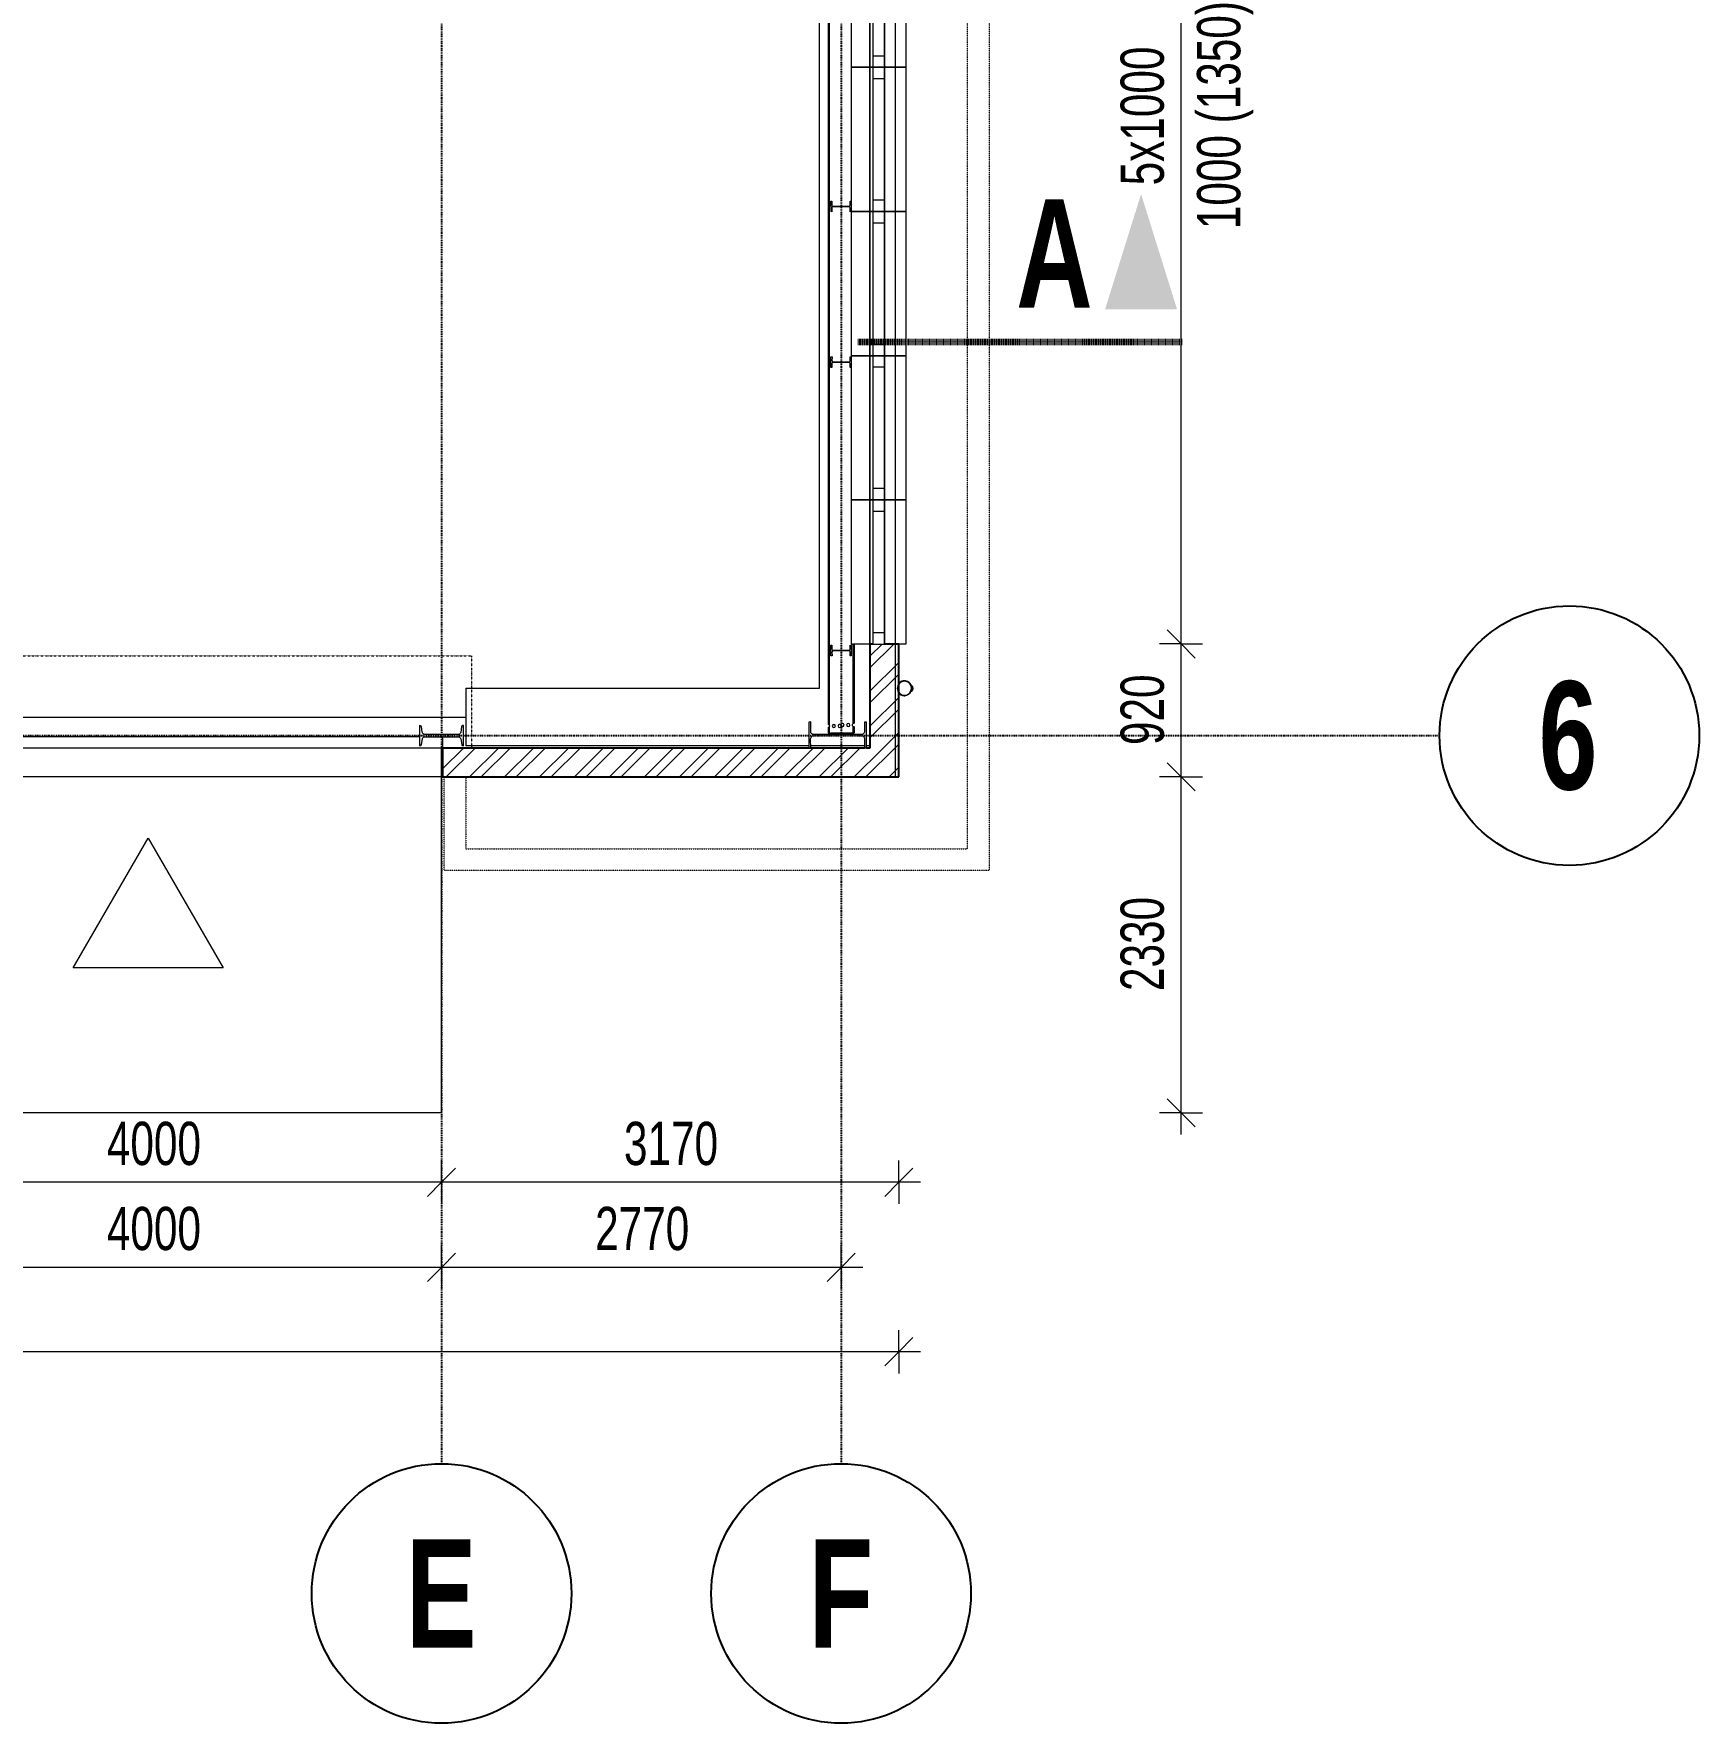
# Model space of a CAD drawing. Header units: millimetres. Extents: x 175370 to 209523, y 3478 to 159868.
# Drawn here: x 194161 to 205708, y 118851 to 130568 of the extents above; entities that cross this region are included whole.
import ezdxf

# ---------------------------------------------------------------- set-up
doc = ezdxf.new("R2010")
doc.units = ezdxf.units.MM
for name, pattern in [('1_Čerchovaná 1_0mm', [2.4, 1.2, -0.6, 0, -0.6]), ('1_Čerchovaná 4_0mm', [8, 4, -2, 0, -2]), ('1_Čerchovaná 6_0mm', [12, 6, -3, 0, -3]), ('3_Čárkovaná 1_0mm', [2, 1, -1])]:
    doc.linetypes.add(name, pattern=pattern)
for name, color, linetype, lineweight in [('A-ANNO-DIMS', 7, 'Continuous', 9), ('A-ANNO-DIMS-150', 7, 'Continuous', 9), ('A-DETL-MBND', 7, '3_Čárkovaná 1_0mm', 9), ('A-DETL-THIN', 7, 'Continuous', 9), ('A-DOOR', 7, 'Continuous', 9), ('A-DOOR-HDLN', 7, '1_Čerchovaná 1_0mm', 18), ('A-FLOR', 7, 'Continuous', 9), ('A-FLOR-LEVL', 7, 'Continuous', 9), ('A-GENM', 7, 'Continuous', 9), ('A-GLAZ', 7, 'Continuous', 9), ('A-GLAZ-SILL', 7, 'Continuous', 9), ('A-WALL', 7, 'Continuous', 9), ('A-WALL-1', 7, 'Continuous', 25), ('G-ANNO-SYMB', 7, 'Continuous', 9), ('G-ANNO-SYMB-1', 7, '1_Čerchovaná 4_0mm', 100), ('G-ANNO-SYMB-2', 7, 'Continuous', 18), ('S-BEAM', 7, 'Continuous', 9), ('S-COLS', 7, 'Continuous', 9)]:
    doc.layers.add(name, color=color, linetype=linetype, lineweight=lineweight)
for name, color, linetype, lineweight, true_color in [('A-GENM-1', 251, 'Continuous', 9, 0x646464), ('A-WALL-PATT-1', 8, 'Continuous', 9, 0x808080), ('S-GRID-1', 8, '1_Čerchovaná 6_0mm', 25, 0x808080), ('S-GRID-IDEN', 8, 'Continuous', 25, 0x808080), ('S-GRID-IDEN-1', 8, 'Continuous', 9, 0x808080)]:
    doc.layers.add(name, color=color, linetype=linetype, lineweight=lineweight, true_color=true_color)
doc.styles.add('Arial', font='arial.ttf', dxfattribs={"width": 0.7, "height": 300})
doc.styles.add('Arial_B', font='arialbd.ttf', dxfattribs={"width": 0.7, "height": 750})
doc.dimstyles.new('Vnitřní_-_průhledné', dxfattribs={"dimscale": 304.8, "dimtxt": 306.07782, "dimasz": 0.639764, "dimexe": 0.492126, "dimexo": 0.0625, "dimgap": 0.098425, "dimtad": 1, "dimdec": 0, "dimrnd": 5, "dimzin": 0, "dimdsep": 46, "dimtxsty": 'Arial', "dimblk1": 'OBLIQUE', "dimblk2": 'OBLIQUE', "dimsah": 1, "dimcen": 0.09, "dimdle": 0.492126, "dimazin": 0, "dimtfac": 1, "dimtdec": 4, "dimtix": 1, "dimtmove": 0, "dimatfit": 3, "dimfxl": 0.492126, "dimfxlon": 1, "dimtvp": 1, "dimtolj": 1, "dimtzin": 0, "dimarcsym": 2})
doc.dimstyles.new('Vnitřní_-_průhledné_1', dxfattribs={"dimscale": 304.8, "dimtxt": 306.07782, "dimasz": 0.639764, "dimexe": 0.492126, "dimexo": 0.0625, "dimgap": 0.098425, "dimtad": 1, "dimdec": 0, "dimrnd": 5, "dimzin": 0, "dimdsep": 46, "dimtxsty": 'Arial', "dimblk1": 'OBLIQUE', "dimblk2": 'OBLIQUE', "dimsah": 1, "dimcen": 0.09, "dimdle": 0.492126, "dimazin": 0, "dimtfac": 1, "dimtdec": 4, "dimtix": 1, "dimtmove": 2, "dimatfit": 3, "dimfxl": 0.492126, "dimfxlon": 1, "dimtvp": 1, "dimtolj": 1, "dimtzin": 0, "dimarcsym": 2})
pattern_1 = [(45.00036, (0, 0), (-121.23422, 121.2327), []), (45.00036, (80.82, 0.0005), (-121.23422, 121.2327), [])]

# ---------------------------------------------------------------- blocks, each defined once
blk = doc.blocks.new('Sloup IPE - 388046-1NP')
at = {"layer": 'S-COLS'}
for p, q in [((235824, 5016), (235731, 4862)), ((235802, 4954), (235836, 5010)), ((236093, 4755), (235809, 4925)), ((235836, 5010), (235824, 5016)), ((235731, 4862), (235743, 4855)), ((235743, 4855), (235776, 4911)), ((235805, 4918), (236089, 4747)), ((236074, 4656), (236167, 4810)), ((236155, 4817), (236122, 4762)), ((236167, 4810), (236155, 4817)), ((236096, 4719), (236063, 4663)), ((236063, 4663), (236074, 4656))]:
    blk.add_line(p, q, dxfattribs=at)
at = {"layer": 'S-COLS', "flags": 128}
for points in [[(235809, 4925), (235806, 4928), (235803, 4932), (235801, 4936), (235799, 4941), (235799, 4945), (235800, 4950), (235802, 4954)], [(235776, 4911), (235779, 4914), (235783, 4917), (235787, 4920), (235791, 4921), (235796, 4921), (235801, 4920), (235805, 4918)], [(236089, 4747), (236092, 4745), (236095, 4741), (236098, 4737), (236099, 4732), (236099, 4727), (236098, 4723), (236096, 4719)], [(236122, 4762), (236119, 4758), (236115, 4755), (236111, 4753), (236107, 4752), (236102, 4752), (236097, 4753), (236093, 4755)]]:
    blk.add_lwpolyline(points, dxfattribs=at)
blk = doc.blocks.new('M_S profily_ sloup - 388386-1NP')
at = {"layer": 'S-COLS'}
for p, q in [((233499, 6386), (233427, 6267)), ((233491, 6336), (233506, 6373)), ((233502, 6383), (233499, 6386)), ((233427, 6267), (233431, 6264)), ((233442, 6266), (233468, 6297)), ((233489, 6300), (233689, 6180)), ((233698, 6195), (233498, 6315)), ((233688, 6109), (233760, 6229)), ((233745, 6229), (233719, 6198)), ((233760, 6229), (233756, 6231)), ((233696, 6160), (233681, 6122)), ((233684, 6112), (233688, 6109))]:
    blk.add_line(p, q, dxfattribs=at)
at = {"layer": 'S-COLS', "flags": 128}
for points in [[(233498, 6315), (233495, 6318), (233492, 6321), (233491, 6324), (233490, 6328), (233490, 6332), (233491, 6336)], [(233506, 6373), (233506, 6375), (233506, 6377), (233506, 6379), (233505, 6381), (233504, 6382), (233502, 6383)], [(233431, 6264), (233433, 6263), (233435, 6263), (233436, 6263), (233438, 6264), (233440, 6265), (233442, 6266)], [(233468, 6297), (233471, 6299), (233474, 6301), (233478, 6302), (233482, 6303), (233485, 6302), (233489, 6300)], [(233756, 6231), (233754, 6232), (233752, 6232), (233750, 6232), (233749, 6232), (233747, 6231), (233745, 6229)], [(233681, 6122), (233680, 6120), (233680, 6118), (233681, 6116), (233682, 6115), (233683, 6113), (233684, 6112)], [(233689, 6180), (233692, 6178), (233694, 6175), (233696, 6171), (233697, 6167), (233697, 6163), (233696, 6160)], [(233719, 6198), (233716, 6196), (233713, 6194), (233709, 6193), (233705, 6193), (233701, 6193), (233698, 6195)]]:
    blk.add_lwpolyline(points, dxfattribs=at)
blk = doc.blocks.new('M_Vrata_ výsuvná_ sekční - 3000X4000 MM-840892-1NP')
at = {"layer": 'A-DOOR'}
for p, q in [((-2000, 100), (-2000, 177)), ((-1855, 180), (1840, 180)), ((2000, 177), (2000, 100)), ((2000, 100), (-2000, 100))]:
    blk.add_line(p, q, dxfattribs=at)
at = {"layer": 'A-DOOR-HDLN'}
for p, q in [((-2203, 100), (-2203, 739)), ((-2203, 739), (2203, 739)), ((2203, 100), (2203, 739))]:
    blk.add_line(p, q, dxfattribs=at)
blk = doc.blocks.new('OKNO_1k - Okno Hala 1000x1000-V9-1NP')
at = {"layer": 'A-GENM'}
for p, q in [((-500, 230), (-500, 220)), ((-500, 80), (-500, 220)), ((500, 230), (-429, 230)), ((500, 220), (500, 230)), ((500, 220), (500, 80))]:
    blk.add_line(p, q, dxfattribs=at)
at = {"layer": 'A-GLAZ'}
for p, q in [((-500, 80), (-500, 0)), ((500, 80), (-500, 80)), ((-420, 80), (-420, 0)), ((420, 0), (420, 80)), ((500, 0), (500, 80)), ((500, 0), (-500, 0)), ((-500, 0), (500, 0)), ((-500, -150), (-500, 0)), ((500, 0), (500, -150)), ((500, -150), (-500, -150))]:
    blk.add_line(p, q, dxfattribs=at)
at = {"layer": 'A-GLAZ-SILL'}
blk.add_line((-500, 100), (500, 100), dxfattribs=at)
blk = doc.blocks.new('OKNO_1k - Okno Hala 1000x1000-V10-1NP')
at = {"layer": 'A-GENM'}
for p, q in [((418, 230), (-500, 230)), ((-500, 230), (-500, 220)), ((-500, 80), (-500, 220)), ((500, 230), (491, 230)), ((500, 220), (500, 230)), ((500, 220), (500, 80))]:
    blk.add_line(p, q, dxfattribs=at)
at = {"layer": 'A-GLAZ'}
for p, q in [((-500, 80), (-500, 0)), ((500, 80), (-500, 80)), ((-420, 80), (-420, 0)), ((420, 0), (420, 80)), ((500, 0), (500, 80)), ((500, 0), (-500, 0)), ((-500, 0), (500, 0)), ((-500, -150), (-500, 0)), ((500, 0), (500, -150)), ((500, -150), (-500, -150))]:
    blk.add_line(p, q, dxfattribs=at)
at = {"layer": 'A-GLAZ-SILL'}
blk.add_line((-500, 100), (500, 100), dxfattribs=at)
blk = doc.blocks.new('OKNO_1k - Okno Hala 1000x1000-V11-1NP')
at = {"layer": 'A-GENM'}
for p, q in [((498, 230), (-500, 230)), ((-500, 230), (-500, 220)), ((-500, 80), (-500, 220)), ((500, 220), (500, 230)), ((500, 220), (500, 80))]:
    blk.add_line(p, q, dxfattribs=at)
at = {"layer": 'A-GLAZ'}
for p, q in [((-500, 80), (-500, 0)), ((500, 80), (-500, 80)), ((-420, 80), (-420, 0)), ((420, 0), (420, 80)), ((500, 0), (500, 80)), ((500, 0), (-500, 0)), ((-500, 0), (500, 0)), ((-500, -150), (-500, 0)), ((500, 0), (500, -150)), ((500, -150), (-500, -150))]:
    blk.add_line(p, q, dxfattribs=at)
at = {"layer": 'A-GLAZ-SILL'}
blk.add_line((-500, 100), (500, 100), dxfattribs=at)
blk = doc.blocks.new('OKNO_1k - Okno Hala 1000x1000-V12-1NP')
at = {"layer": 'A-GENM'}
for p, q in [((500, 230), (-500, 230)), ((-500, 230), (-500, 220)), ((-500, 100), (-500, 220)), ((500, 220), (500, 230)), ((500, 220), (500, 80))]:
    blk.add_line(p, q, dxfattribs=at)
at = {"layer": 'A-GLAZ'}
for p, q in [((-500, 80), (-500, 0)), ((500, 80), (-500, 80)), ((-420, 80), (-420, 0)), ((420, 0), (420, 80)), ((500, 0), (500, 80)), ((500, 0), (-500, 0)), ((-500, 0), (500, 0)), ((-500, -150), (-500, -100)), ((500, 0), (500, -150)), ((500, -150), (-500, -150))]:
    blk.add_line(p, q, dxfattribs=at)
at = {"layer": 'A-GLAZ-SILL'}
blk.add_line((-500, 100), (500, 100), dxfattribs=at)
blk = doc.blocks.new('OKNO_1k - Okno Hala 1000x1000-V13-1NP')
at = {"layer": 'A-GENM'}
for p, q in [((498, 230), (-500, 230)), ((-500, 230), (-500, 220)), ((-500, 80), (-500, 220)), ((500, 220), (500, 230)), ((500, 220), (500, 100))]:
    blk.add_line(p, q, dxfattribs=at)
at = {"layer": 'A-GLAZ'}
for p, q in [((-500, 80), (-500, 0)), ((500, 80), (-500, 80)), ((-420, 80), (-420, 0)), ((420, 0), (420, 80)), ((500, 0), (500, 80)), ((500, 0), (-500, 0)), ((-500, 0), (500, 0)), ((-500, -150), (-500, 0)), ((500, -100), (500, -150)), ((500, -150), (-500, -150))]:
    blk.add_line(p, q, dxfattribs=at)
at = {"layer": 'A-GLAZ-SILL'}
blk.add_line((-500, 100), (500, 100), dxfattribs=at)
blk = doc.blocks.new('IPE - 500084-1NP')
at = {"layer": 'S-BEAM'}
for p, q in [((239022, 10077), (239000, 10039)), ((239029, 10073), (239022, 10077)), ((238988, 10020), (235931, 4934)), ((238997, 10019), (235936, 4927)), ((239029, 10073), (239005, 10032)), ((239037, 10068), (239029, 10073)), ((239162, 9993), (239037, 10068)), ((239170, 9988), (239145, 9948)), ((239176, 9984), (239154, 9946)), ((239170, 9988), (239162, 9993)), ((239176, 9984), (239170, 9988)), ((239137, 9935), (238941, 9608)), ((239142, 9928), (238948, 9604)), ((236365, 5323), (236079, 4848)), ((236372, 5319), (236088, 4846)), ((235919, 4915), (235900, 4883)), ((235900, 4883), (235907, 4878)), ((235928, 4914), (235907, 4878)), ((235907, 4878), (235914, 4874)), ((235914, 4874), (236040, 4799)), ((236072, 4835), (236047, 4794)), ((236077, 4828), (236054, 4790)), ((236040, 4799), (236047, 4794)), ((236047, 4794), (236054, 4790))]:
    blk.add_line(p, q, dxfattribs=at)
for centre, start, end in [((238994, 10030), 238.9896, 285.6424), ((238994, 10030), 12.3369, 58.9896), ((239028, 10009), 58.9896, 238.9896), ((239028, 10009), 238.9896, 58.9896), ((239062, 9989), 58.9896, 238.9896), ((239062, 9989), 238.9896, 304.3583), ((239062, 9989), 238.9896, 304.3583), ((239062, 9989), 353.621, 58.9896), ((239062, 9989), 353.621, 58.9896), ((239080, 9978), 173.621, 238.9896), ((239080, 9978), 173.621, 199.7684), ((239080, 9978), 225.9159, 238.9896), ((239080, 9978), 58.9896, 124.3583), ((239080, 9978), 98.2108, 124.3583), ((239080, 9978), 238.9896, 58.9896), ((239080, 9978), 58.9896, 72.0634), ((239114, 9958), 58.9896, 238.9896), ((239114, 9958), 238.9896, 58.9896), ((239148, 9937), 192.3369, 238.9896), ((239148, 9937), 58.9896, 105.6424), ((235925, 4925), 12.3369, 58.9896), ((235925, 4925), 238.9896, 285.6424), ((235959, 4904), 58.9896, 238.9896), ((235959, 4904), 238.9896, 58.9896), ((235994, 4883), 58.9896, 238.9896), ((235994, 4883), 238.9896, 327.0679), ((235994, 4883), 58.9896, 73.9896), ((235994, 4883), 4.0468, 58.9896), ((235994, 4883), 48.0011, 58.9896), ((235994, 4883), 297.7085, 327.0679), ((235994, 4883), 4.0468, 37.0125), ((236014, 4878), 184.0468, 238.9896), ((236014, 4878), 184.0468, 238.9896), ((236014, 4878), 58.9896, 147.0679), ((236014, 4878), 103.0288, 147.0679), ((236014, 4878), 238.9896, 58.9896), ((236014, 4878), 238.9896, 253.9896), ((236014, 4878), 58.9896, 88.3491), ((236048, 4858), 58.9896, 238.9896), ((236048, 4858), 238.9896, 58.9896), ((236082, 4837), 192.3369, 238.9896), ((236082, 4837), 58.9896, 105.6424)]:
    blk.add_arc(centre, 11, start, end, dxfattribs=at)
for points, knots in [([(238997, 10019), (238997, 10019), (238997, 10019), (238998, 10019), (238998, 10020), (238999, 10020), (239000, 10021), (239001, 10021), (239002, 10022), (239003, 10024), (239004, 10026), (239005, 10027), (239005, 10028), (239005, 10029), (239005, 10030), (239005, 10031), (239005, 10032), (239005, 10032), (239005, 10032)], [-1, -1, -1, -1, -0.9, -0.85, -0.8, -0.75, -0.7, -0.65, -0.6, -0.5, -0.4, -0.35, -0.3, -0.25, -0.2, -0.15, -0.1, 0, 0, 0, 0]), ([(239137, 9935), (239137, 9935), (239137, 9935), (239137, 9936), (239137, 9936), (239137, 9937), (239137, 9938), (239137, 9939), (239138, 9941), (239139, 9943), (239140, 9944), (239141, 9945), (239142, 9946), (239143, 9947), (239144, 9947), (239144, 9947), (239145, 9948), (239145, 9948), (239145, 9948)], [0, 0, 0, 0, 0.1, 0.15, 0.2, 0.25, 0.3, 0.35, 0.4, 0.5, 0.6, 0.65, 0.7, 0.75, 0.8, 0.85, 0.9, 1, 1, 1, 1]), ([(235928, 4914), (235928, 4914), (235928, 4914), (235929, 4914), (235930, 4915), (235931, 4915), (235931, 4916), (235932, 4916), (235933, 4917), (235935, 4919), (235935, 4921), (235936, 4922), (235936, 4923), (235936, 4924), (235936, 4925), (235936, 4926), (235936, 4927), (235936, 4927), (235936, 4927)], [-1, -1, -1, -1, -0.9, -0.85, -0.8, -0.75, -0.7, -0.65, -0.6, -0.5, -0.4, -0.35, -0.3, -0.25, -0.2, -0.15, -0.1, 0, 0, 0, 0]), ([(236072, 4835), (236072, 4835), (236072, 4835), (236072, 4836), (236071, 4836), (236071, 4837), (236072, 4838), (236072, 4839), (236072, 4841), (236073, 4843), (236074, 4844), (236075, 4845), (236076, 4846), (236077, 4847), (236078, 4847), (236079, 4847), (236079, 4848), (236079, 4848), (236079, 4848)], [0, 0, 0, 0, 0.1, 0.15, 0.2, 0.25, 0.3, 0.35, 0.4, 0.5, 0.6, 0.65, 0.7, 0.75, 0.8, 0.85, 0.9, 1, 1, 1, 1])]:
    blk.add_open_spline(points, degree=3, knots=knots, dxfattribs=at)
blk.add_open_spline([(235933, 4917), (235934, 4918), (235934, 4918), (235935, 4919)], degree=3, dxfattribs=at)
blk = doc.blocks.new('Sloup IPE - 507568-1NP')
at = {"layer": 'S-COLS'}
for p, q in [((237780, 7971), (237817, 8033)), ((237785, 7967), (237780, 7971)), ((237799, 7990), (237785, 7967)), ((237823, 8030), (237809, 8007)), ((237905, 7935), (237809, 7993)), ((237811, 7997), (237908, 7939)), ((237817, 8033), (237823, 8030)), ((237894, 7902), (237908, 7925)), ((237900, 7899), (237894, 7902)), ((237937, 7961), (237900, 7899)), ((237917, 7941), (237931, 7965)), ((237931, 7965), (237937, 7961))]:
    blk.add_line(p, q, dxfattribs=at)
for centre, start, end in [((237805, 7987), 58.9896, 148.9896), ((237815, 8003), 148.9896, 238.9896), ((237902, 7929), 328.9896, 58.9896), ((237911, 7945), 238.9896, 328.9896)]:
    blk.add_arc(centre, 7, start, end, dxfattribs=at)
blk = doc.blocks.new('Sloup IPE - 507725-1NP')
at = {"layer": 'S-COLS'}
for p, q in [((237223, 7045), (237261, 7108)), ((237229, 7042), (237223, 7045)), ((237243, 7065), (237229, 7042)), ((237267, 7104), (237253, 7081)), ((237349, 7009), (237253, 7067)), ((237255, 7071), (237351, 7013)), ((237261, 7108), (237267, 7104)), ((237381, 7036), (237343, 6973)), ((237361, 7016), (237375, 7039)), ((237375, 7039), (237381, 7036)), ((237337, 6977), (237351, 7000)), ((237343, 6973), (237337, 6977))]:
    blk.add_line(p, q, dxfattribs=at)
for centre, start, end in [((237249, 7061), 58.9896, 148.9896), ((237259, 7077), 148.9896, 238.9896), ((237345, 7003), 328.9896, 58.9896), ((237355, 7019), 238.9896, 328.9896)]:
    blk.add_arc(centre, 7, start, end, dxfattribs=at)
blk = doc.blocks.new('Sloup IPE - 507857-1NP')
at = {"layer": 'S-COLS'}
for p, q in [((236193, 5331), (236230, 5394)), ((236236, 5390), (236222, 5367)), ((236230, 5394), (236236, 5390)), ((236199, 5327), (236193, 5331)), ((236213, 5351), (236199, 5327)), ((236318, 5295), (236222, 5353)), ((236225, 5357), (236321, 5299)), ((236307, 5262), (236321, 5286)), ((236350, 5321), (236313, 5259)), ((236330, 5302), (236344, 5325)), ((236344, 5325), (236350, 5321)), ((236313, 5259), (236307, 5262))]:
    blk.add_line(p, q, dxfattribs=at)
for centre, start, end in [((236219, 5347), 58.9896, 148.9896), ((236228, 5363), 148.9896, 238.9896), ((236315, 5289), 328.9896, 58.9896), ((236324, 5305), 238.9896, 328.9896)]:
    blk.add_arc(centre, 7, start, end, dxfattribs=at)
blk = doc.blocks.new('DIMBLOCK1-1NP')
at = {"layer": 'A-ANNO-DIMS-150'}
for p, q in [((196988, 122603), (196988, 122753)), ((200158, 122603), (200158, 122753)), ((200308, 122603), (196988, 122603)), ((196988, 122603), (196988, 122453)), ((200158, 122603), (200158, 122453))]:
    blk.add_line(p, q, dxfattribs=at)
at = {"layer": 'A-ANNO-DIMS-150', "lineweight": 18}
for p, q in [((196988, 122603), (197086, 122700)), ((200158, 122603), (200256, 122700)), ((196988, 122603), (196891, 122505)), ((200158, 122603), (200061, 122505))]:
    blk.add_line(p, q, dxfattribs=at)
at = {"layer": 'A-ANNO-DIMS-150', "color": 0, "insert": (198253, 123022), "char_height": 300, "width": 768.49, "attachment_point": 1, "line_spacing_factor": 0.941778, "style": 'Arial'}
blk.add_mtext('3170', dxfattribs=at)
blk = doc.blocks.new('_Oblique')
at = {"color": 0, "linetype": 'ByBlock', "lineweight": -2}
blk.add_line((-0.5, -0.5), (0.5, 0.5), dxfattribs=at)
blk = doc.blocks.new('DIMBLOCK2-1NP')
at = {"layer": 'A-ANNO-DIMS-150'}
for p, q in [((192988, 122603), (192988, 122753)), ((196988, 122603), (196988, 122753)), ((196988, 122603), (192988, 122603)), ((192988, 122603), (192988, 122453)), ((196988, 122603), (196988, 122453))]:
    blk.add_line(p, q, dxfattribs=at)
at = {"layer": 'A-ANNO-DIMS-150', "lineweight": 18}
for p, q in [((192988, 122603), (193086, 122700)), ((196988, 122603), (197086, 122700)), ((192988, 122603), (192891, 122505)), ((196988, 122603), (196891, 122505))]:
    blk.add_line(p, q, dxfattribs=at)
at = {"layer": 'A-ANNO-DIMS-150', "color": 0, "insert": (194668, 123022), "char_height": 300, "width": 768.49, "attachment_point": 1, "line_spacing_factor": 0.941778, "style": 'Arial'}
blk.add_mtext('4000', dxfattribs=at)
blk = doc.blocks.new('Osnova - 6mm-307864-1NP')
at = {"layer": 'S-GRID-IDEN'}
blk.add_circle((0, 0), 6, dxfattribs=at)
blk = doc.blocks.new('Řez - Velká značka-308779-1NP')
at = {"layer": 'G-ANNO-SYMB'}
blk.add_hatch(color=256, dxfattribs=at).paths.add_polyline_path([(3.576, 1.5), (0.25, 1.5), (1.913, 6.822)])
blk = doc.blocks.new('DIMBLOCK22-1NP')
at = {"layer": 'A-ANNO-DIMS-150', "lineweight": 18}
for p, q in [((202115, 126336), (202018, 126433)), ((202115, 126336), (202213, 126238)), ((202115, 125414), (202018, 125512)), ((202115, 125414), (202213, 125317))]:
    blk.add_line(p, q, dxfattribs=at)
at = {"layer": 'A-ANNO-DIMS-150'}
for p, q in [((202115, 126336), (201965, 126336)), ((202115, 125264), (202115, 126336)), ((202115, 126336), (202265, 126336)), ((202115, 125414), (201965, 125414)), ((202115, 125414), (202265, 125414))]:
    blk.add_line(p, q, dxfattribs=at)
at = {"layer": 'A-ANNO-DIMS-150', "color": 0, "insert": (201696, 125635), "char_height": 300, "width": 576.37, "attachment_point": 1, "rotation": 90, "line_spacing_factor": 0.941778, "style": 'Arial'}
blk.add_mtext('920', dxfattribs=at)
blk = doc.blocks.new('DIMBLOCK23-1NP')
at = {"layer": 'A-ANNO-DIMS-150', "lineweight": 18}
for p, q in [((202115, 131336), (202018, 131433)), ((202115, 131336), (202213, 131238)), ((202115, 126336), (202018, 126433)), ((202115, 126336), (202213, 126238))]:
    blk.add_line(p, q, dxfattribs=at)
at = {"layer": 'A-ANNO-DIMS-150'}
for p, q in [((202115, 131336), (201965, 131336)), ((202115, 126336), (202115, 131336)), ((202115, 131336), (202265, 131336)), ((202115, 126336), (201965, 126336)), ((202115, 126336), (202265, 126336))]:
    blk.add_line(p, q, dxfattribs=at)
at = {"layer": 'A-ANNO-DIMS-150', "color": 0, "char_height": 300, "attachment_point": 1, "rotation": 90, "line_spacing_factor": 0.941778, "style": 'Arial'}
for s, insert, width in [('1000 (1350)', (202226, 129213), 1859.07), ('5x1000', (201696, 129517), 1130.13)]:
    blk.add_mtext(s, dxfattribs=dict(at, insert=insert, width=width))
blk = doc.blocks.new('DIMBLOCK33-1NP')
at = {"layer": 'A-ANNO-DIMS-150'}
for p, q in [((196988, 122012), (196988, 122162)), ((199758, 122012), (199758, 122162)), ((199908, 122012), (196988, 122012)), ((196988, 122012), (196988, 121862)), ((199758, 122012), (199758, 121862))]:
    blk.add_line(p, q, dxfattribs=at)
at = {"layer": 'A-ANNO-DIMS-150', "lineweight": 18}
for p, q in [((196988, 122012), (197086, 122110)), ((199758, 122012), (199856, 122110)), ((196988, 122012), (196891, 121915)), ((199758, 122012), (199661, 121915))]:
    blk.add_line(p, q, dxfattribs=at)
at = {"layer": 'A-ANNO-DIMS-150', "color": 0, "insert": (198053, 122432), "char_height": 300, "width": 768.49, "attachment_point": 1, "line_spacing_factor": 0.941778, "style": 'Arial'}
blk.add_mtext('2770', dxfattribs=at)
blk = doc.blocks.new('DIMBLOCK34-1NP')
at = {"layer": 'A-ANNO-DIMS-150'}
for p, q in [((192988, 122012), (192988, 122162)), ((196988, 122012), (196988, 122162)), ((196988, 122012), (192988, 122012)), ((192988, 122012), (192988, 121862)), ((196988, 122012), (196988, 121862))]:
    blk.add_line(p, q, dxfattribs=at)
at = {"layer": 'A-ANNO-DIMS-150', "lineweight": 18}
for p, q in [((192988, 122012), (193086, 122110)), ((196988, 122012), (197086, 122110)), ((192988, 122012), (192891, 121915)), ((196988, 122012), (196891, 121915))]:
    blk.add_line(p, q, dxfattribs=at)
at = {"layer": 'A-ANNO-DIMS-150', "color": 0, "insert": (194668, 122432), "char_height": 300, "width": 768.49, "attachment_point": 1, "line_spacing_factor": 0.941778, "style": 'Arial'}
blk.add_mtext('4000', dxfattribs=at)
blk = doc.blocks.new('DIMBLOCK38-1NP')
at = {"layer": 'A-ANNO-DIMS-150'}
for p, q in [((180846, 121427), (180846, 121577)), ((200158, 121427), (200158, 121577)), ((200308, 121427), (180696, 121427)), ((180846, 121427), (180846, 121277)), ((200158, 121427), (200158, 121277))]:
    blk.add_line(p, q, dxfattribs=at)
at = {"layer": 'A-ANNO-DIMS-150', "lineweight": 18}
for p, q in [((180846, 121427), (180943, 121525)), ((200158, 121427), (200256, 121525)), ((180846, 121427), (180748, 121330)), ((200158, 121427), (200061, 121330))]:
    blk.add_line(p, q, dxfattribs=at)
at = {"layer": 'A-ANNO-DIMS-150', "color": 0, "insert": (190102, 121847), "char_height": 300, "width": 960.61, "attachment_point": 1, "line_spacing_factor": 0.941778, "style": 'Arial'}
blk.add_mtext('19310', dxfattribs=at)
blk = doc.blocks.new('DIMBLOCK42-1NP')
at = {"layer": 'A-ANNO-DIMS-150', "lineweight": 18}
for p, q in [((202115, 125414), (202018, 125512)), ((202115, 125414), (202213, 125317)), ((202115, 123084), (202018, 123182)), ((202115, 123084), (202213, 122987))]:
    blk.add_line(p, q, dxfattribs=at)
at = {"layer": 'A-ANNO-DIMS-150'}
for p, q in [((202115, 122934), (202115, 125564)), ((202115, 125414), (201965, 125414)), ((202115, 125414), (202265, 125414)), ((202115, 123084), (201965, 123084)), ((202115, 123084), (202265, 123084))]:
    blk.add_line(p, q, dxfattribs=at)
at = {"layer": 'A-ANNO-DIMS-150', "color": 0, "insert": (201696, 123929), "char_height": 300, "width": 768.49, "attachment_point": 1, "rotation": 90, "line_spacing_factor": 0.941778, "style": 'Arial'}
blk.add_mtext('2330', dxfattribs=at)

msp = doc.modelspace()

# ---------------------------------------------------------------- hatches: boundary and pattern name
at = {"layer": 'A-WALL-PATT-1'}
h = msp.add_hatch(dxfattribs=at)
h.set_pattern_fill('FP_1', color=256, angle=76.01036, style=0, pattern_type=2)
h.set_pattern_definition(pattern_1)
h.paths.add_polyline_path([(200158.2, 125414.4), (200158.2, 126335.6), (199958.2, 126335.6), (199958.2, 125614.4), (200134.2, 125614.4), (200134.2, 125414.4)])
h.paths.add_polyline_path([(199978.2, 131335.6), (200158.2, 131335.6), (200158.2, 131797.9), (199958.2, 131797.9), (199958.2, 131335.6)])
h = msp.add_hatch(dxfattribs=at)
h.set_pattern_fill('FP_1', color=256, angle=76.01036, style=0, pattern_type=2)
h.set_pattern_definition(pattern_1)
h.paths.add_polyline_path([(197003.3, 125414.4), (200134.2, 125414.4), (200134.2, 125614.4), (196995.7, 125614.4), (196995.7, 125414.4)])
h.paths.add_polyline_path([(187990.7, 125414.4), (192995.7, 125414.4), (192995.7, 125614.4), (187990.7, 125614.4), (187990.7, 125478.1)])
h.paths.add_polyline_path([(183813.9, 125414.4), (183990.7, 125414.4), (183990.7, 125614.4), (181442.2, 125614.4), (181442.2, 125610.4), (181428.7, 125610.4), (181428.7, 125614.4), (181055.7, 125614.4), (181055.7, 125610.4), (181042.2, 125610.4), (181042.2, 125414.4), (182215.2, 125414.4)])

# ---------------------------------------------------------------- linework, layer by layer
at = {"layer": 'A-DETL-MBND'}
for p, q in [((200635.7, 124914.4), (200635.7, 150185.4)), ((200785.7, 150185.4), (200785.7, 124764.4)), ((197005.7, 124764.4), (197005.7, 125414.4)), ((197155.7, 125414.4), (197155.7, 124914.4)), ((197155.7, 124914.4), (200635.7, 124914.4)), ((200785.7, 124764.4), (197005.7, 124764.4))]:
    msp.add_line(p, q, dxfattribs=at)
at = {"layer": 'A-DETL-THIN'}
for p, q in [((200134.2, 153384.2), (200134.2, 125414.4)), ((199958.2, 153179.2), (199958.2, 125614.4)), ((199958.2, 125614.4), (181015.7, 125614.4)), ((200134.2, 125414.4), (180815.7, 125414.4)), ((194434.7, 124088.9), (194954.3, 124988.9)), ((194954.3, 124988.9), (195473.9, 124088.9)), ((195473.9, 124088.9), (194434.7, 124088.9))]:
    msp.add_line(p, q, dxfattribs=at)
at = {"layer": 'A-FLOR'}
msp.add_line((192815.7, 125829), (197155.7, 125829), dxfattribs=at)
at = {"layer": 'A-FLOR-LEVL'}
for q in [(196988.2, 125614.4), (192988.2, 123084.1)]:
    msp.add_line((196988.2, 123084.1), q, dxfattribs=at)
at = {"layer": 'A-GENM-1'}
for p, q in [((200247.3, 126012.6), (200246.5, 126012.6)), ((200246.5, 126012.6), (200246.6, 126010.1)), ((200246.9, 126014), (200248, 126013.4)), ((200247.4, 126010.1), (200247.3, 126012.6)), ((200249.1, 126025.8), (200248.3, 126025.8)), ((200251.2, 126025.3), (200249.9, 126025.8)), ((200252, 126022), (200253, 126021.9))]:
    msp.add_line(p, q, dxfattribs=at)
for centre, radius, start, end in [((200197.5, 126029), 50, 360, 180), ((200197.5, 126029), 49, 360, 180), ((200197.6, 126029), 51.6, 22.6069, 140.23374), ((200197.6, 126029), 50.8, 22.6069, 141.36734), ((200197.6, 126029), 51.6, 99.84252, 140.14649), ((200197.6, 126029), 50.8, 99.99909, 141.12206), ((200197.5, 126029), 50, 180, 360), ((200197.5, 126029), 49, 180, 0), ((200197.6, 126029), 51.6, 219.70611, 356.45875), ((200197.6, 126029), 50.8, 218.58885, 356.40291), ((200197.6, 126029), 50.8, 218.87758, 260.00091), ((200197.6, 126029), 51.6, 219.85362, 260.15748), ((200246.7, 126049.5), 2.42, 202.6069, 262.72773), ((200246.7, 126049.5), 1.62, 202.6069, 262.72773), ((200246.2, 126045.1), 1.93, 40.90127, 82.72773), ((200246.2, 126045.1), 2.73, 50.64279, 82.72773), ((200248, 126010.1), 1.4, 182.94926, 309.92173), ((200197.6, 126029), 51.6, 343.06264, 355.8478), ((200248, 126010.1), 0.601, 184.07827, 309.92173), ((200233.2, 126027.8), 23.6, 309.92173, 52.32334), ((200233.2, 126027.8), 24.4, 309.92173, 52.96054), ((200220, 126031.5), 33.4, 327.15067, 343.51997), ((200249.7, 126025.2), 0.615, 70.88438, 175.8478), ((200250.3, 126022.7), 2.81, 343.11562, 70.88438)]:
    msp.add_arc(centre, radius, start, end, dxfattribs=at)
for points in [[(200188.8, 126079.9), (200189.7, 126080), (200191.7, 126080.3), (200194.4, 126080.5), (200197, 126080.6), (200199.4, 126080.6), (200201.4, 126080.5), (200203.1, 126080.3), (200204.3, 126080.2), (200205.2, 126080.1), (200205.4, 126080), (200204.8, 126080.1), (200203.7, 126080.3), (200202.5, 126080.4), (200201.4, 126080.5), (200200.2, 126080.6), (200198.4, 126080.6), (200194.7, 126080.6), (200191.2, 126080.3), (200188.8, 126079.9)], [(200188.8, 126079), (200189.7, 126079.2), (200191.7, 126079.5), (200194.4, 126079.7), (200197, 126079.8), (200199.4, 126079.8), (200201.4, 126079.7), (200203.1, 126079.5), (200204.3, 126079.4), (200205.2, 126079.2), (200205.4, 126079.2), (200204.8, 126079.3), (200203.7, 126079.4), (200202.5, 126079.6), (200201.4, 126079.7), (200200.2, 126079.7), (200198.4, 126079.8), (200194.7, 126079.8), (200191.2, 126079.5), (200188.8, 126079)], [(200188.8, 125979), (200189.7, 125978.8), (200191.7, 125978.5), (200194.4, 125978.3), (200197, 125978.2), (200199.4, 125978.2), (200201.4, 125978.3), (200203.1, 125978.5), (200204.3, 125978.6), (200205.2, 125978.8), (200205.4, 125978.8), (200204.8, 125978.7), (200203.7, 125978.6), (200202.5, 125978.4), (200201.4, 125978.3), (200200.2, 125978.3), (200198.4, 125978.2), (200194.7, 125978.2), (200191.2, 125978.5), (200188.8, 125979)], [(200188.8, 125978.2), (200189.7, 125978), (200191.7, 125977.7), (200194.4, 125977.5), (200197, 125977.4), (200199.4, 125977.4), (200201.4, 125977.5), (200203.1, 125977.7), (200204.3, 125977.8), (200205.2, 125978), (200205.4, 125978), (200204.8, 125977.9), (200203.7, 125977.8), (200202.5, 125977.6), (200201.4, 125977.5), (200200.2, 125977.5), (200198.4, 125977.4), (200194.7, 125977.4), (200191.2, 125977.7), (200188.8, 125978.2)]]:
    msp.add_open_spline(points, degree=3, knots=[0, 0, 0, 0, 0.0555556, 0.1111111, 0.1666667, 0.2222222, 0.2777778, 0.3333333, 0.3888889, 0.4444444, 0.5138889, 0.5833333, 0.6527778, 0.6875, 0.7222222, 0.7569444, 0.7916667, 0.8611111, 1, 1, 1, 1], dxfattribs=at)
at = {"layer": 'A-WALL'}
for p, q in [((199608.2, 126029), (199608.2, 131793.6)), ((197155.7, 126029), (199608.2, 126029)), ((197155.7, 126029), (197155.7, 125629)), ((199534.2, 125629), (197155.7, 125629)), ((199920.7, 125629), (199547.7, 125629)), ((199958.2, 125629), (199934.2, 125629))]:
    msp.add_line(p, q, dxfattribs=at)
at = {"layer": 'A-WALL-1'}
for p, q in [((199978.2, 126335.6), (199958.2, 126335.6)), ((199958.2, 126335.6), (199958.2, 125614.4)), ((200158.2, 126335.6), (200058.2, 126335.6)), ((200158.2, 125414.4), (200158.2, 126335.6)), ((199534.2, 125614.4), (196995.7, 125614.4)), ((196995.7, 125614.4), (196995.7, 125414.4)), ((199920.7, 125614.4), (199547.7, 125614.4)), ((199958.2, 125614.4), (199934.2, 125614.4)), ((196995.7, 125414.4), (200158.2, 125414.4))]:
    msp.add_line(p, q, dxfattribs=at)
at = {"layer": 'G-ANNO-SYMB-1'}
msp.add_line((199875.2, 128432.7), (202125.1, 128432.7), dxfattribs=at)
at = {"layer": 'S-GRID-1'}
for p, q in [((196988.2, 158068.3), (196988.2, 120650.8)), ((199758.2, 158068.3), (199758.2, 120650.8)), ((177170.3, 125700.4), (203907.7, 125700.4))]:
    msp.add_line(p, q, dxfattribs=at)

# ---------------------------------------------------------------- block references
at = {"layer": 'A-DOOR-HDLN'}
msp.add_blockref('M_Vrata_ výsuvná_ sekční - 3000X4000 MM-840892-1NP', (194995.7, 125514.4), dxfattribs=at)
at = {"layer": 'A-GLAZ', "rotation": 89.99999999999626}
for name, p in [('OKNO_1k - Okno Hala 1000x1000-V13-1NP', (200058.2, 130835.6)), ('OKNO_1k - Okno Hala 1000x1000-V9-1NP', (200058.2, 129835.6)), ('OKNO_1k - Okno Hala 1000x1000-V11-1NP', (200058.2, 128835.6)), ('OKNO_1k - Okno Hala 1000x1000-V10-1NP', (200058.2, 127835.6)), ('OKNO_1k - Okno Hala 1000x1000-V12-1NP', (200058.2, 126835.6))]:
    msp.add_blockref(name, p, dxfattribs=at)
at = {"layer": 'G-ANNO-SYMB', "extrusion": (0, 0, -1), "xscale": 149.9999999999999, "yscale": 149.9999999999999, "zscale": 149.9999999999999}
msp.add_blockref('Řez - Velká značka-308779-1NP', (-202125.1, 128432.7), dxfattribs=at)
at = {"layer": 'S-BEAM', "rotation": 31.01035950519298}
msp.add_blockref('IPE - 500084-1NP', (0, 0), dxfattribs=at)
at = {"layer": 'S-COLS', "rotation": 31.01035950519298}
for name in ['Sloup IPE - 507568-1NP', 'Sloup IPE - 507725-1NP', 'Sloup IPE - 507857-1NP', 'Sloup IPE - 388046-1NP', 'M_S profily_ sloup - 388386-1NP']:
    msp.add_blockref(name, (0, 0), dxfattribs=at)
at = {"layer": 'S-GRID-IDEN', "xscale": 149.9999999999999, "yscale": 149.9999999999999, "zscale": 149.9999999999999}
for p, rotation in [((204807.7, 125700.4), 269.9999999999994), ((196988.2, 119750.8), 180), ((199758.2, 119750.8), 180)]:
    msp.add_blockref('Osnova - 6mm-307864-1NP', p, dxfattribs=dict(at, rotation=rotation))

# ---------------------------------------------------------------- texts
at = {"layer": 'G-ANNO-SYMB-2', "insert": (200972.4, 129419.5), "char_height": 750, "width": 614.493, "attachment_point": 1, "style": 'Arial_B'}
msp.add_mtext('\\fArial|b1|i0|c238|p34|;\\W.7;A', dxfattribs=at)
at = {"layer": 'S-GRID-IDEN-1', "char_height": 750, "attachment_point": 1, "style": 'Arial_B'}
for s, insert, width in [('\\fArial|b1|i0|c238|p34|;\\W.7;6', (204594.3, 126077.1), 505.063), ('\\fArial|b1|i0|c238|p34|;\\W.7;E', (196742.2, 120125.4), 597.658), ('\\fArial|b1|i0|c238|p34|;\\W.7;F', (199532.6, 120125.4), 547.152)]:
    msp.add_mtext(s, dxfattribs=dict(at, insert=insert, width=width))

# ---------------------------------------------------------------- dimensions: what is measured, and where the dimension line sits
at = {"layer": 'A-ANNO-DIMS'}
dim = msp.add_linear_dim(base=(202115, 131335.6), p1=(201965, 126335.6), p2=(201965, 131335.6), angle=90, text='5x1000\\X1000 (1350)', dimstyle='Vnitřní_-_průhledné_1', override={"dimpost": '<>', "dimfxl": 5000}, dxfattribs=at)
dim.commit()
dim.dimension.update_dxf_attribs({"geometry": 'DIMBLOCK23-1NP', "text_midpoint": (202095.6, 129517.1), "dimtype": 160, "text_rotation": 90})
for base, p1, p2, angle, override, picture, middle in [((202115, 126335.6), (201965, 125414.4), (201965, 126335.6), 90, {"dimpost": '<>', "dimfxl": 921.253122}, 'DIMBLOCK22-1NP', (201931.9, 125875)), ((202115, 125414.4), (201965, 123084.1), (201965, 125414.4), 90, {"dimpost": '<>', "dimfxl": 2330.316439}, 'DIMBLOCK42-1NP', (201931.8, 124249.2)), ((196988.2, 122602.8), (200158.2, 122752.8), (196988.2, 122452.8), 0, {"dimpost": '<>', "dimfxl": 3184.163941}, 'DIMBLOCK1-1NP', (198573.2, 122786)), ((196988.2, 122012.5), (199758.2, 121862.5), (196988.2, 121862.5), 0, {"dimpost": '<>', "dimfxl": 2770}, 'DIMBLOCK33-1NP', (198373.2, 122195.7))]:
    dim = msp.add_linear_dim(base=base, p1=p1, p2=p2, angle=angle, dimstyle='Vnitřní_-_průhledné', override=override, dxfattribs=at)
    dim.commit()
    dim.dimension.update_dxf_attribs({"geometry": picture, "text_midpoint": middle})
for base, p1, p2, override, picture, middle in [((192988.2, 122602.8), (196988.2, 122452.8), (192988.2, 122452.8), {"dimpost": '<>', "dimfxl": 4000}, 'DIMBLOCK2-1NP', (194988.2, 122785.9)), ((192988.2, 122012.5), (196988.2, 121862.5), (192988.2, 121862.5), {"dimpost": '<>', "dimfxl": 4000}, 'DIMBLOCK34-1NP', (194988.2, 122195.7)), ((180845.7101, 121427.3904), (200158.1896, 121577.3904), (180845.7101, 121577.3904), {"dimpost": '<>', "dimfxl": 19312.479498}, 'DIMBLOCK38-1NP', (190501.9499, 121610.6646))]:
    dim = msp.add_linear_dim(base=base, p1=p1, p2=p2, dimstyle='Vnitřní_-_průhledné', override=override, dxfattribs=at)
    dim.commit()
    dim.dimension.update_dxf_attribs({"geometry": picture, "text_midpoint": middle})

doc.saveas('drawing.dxf')
